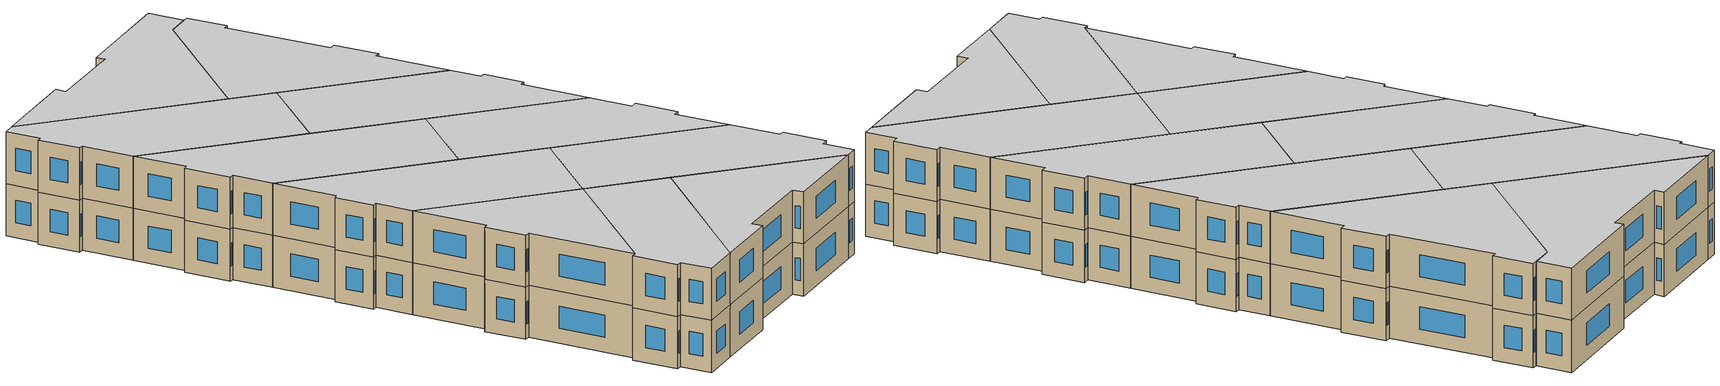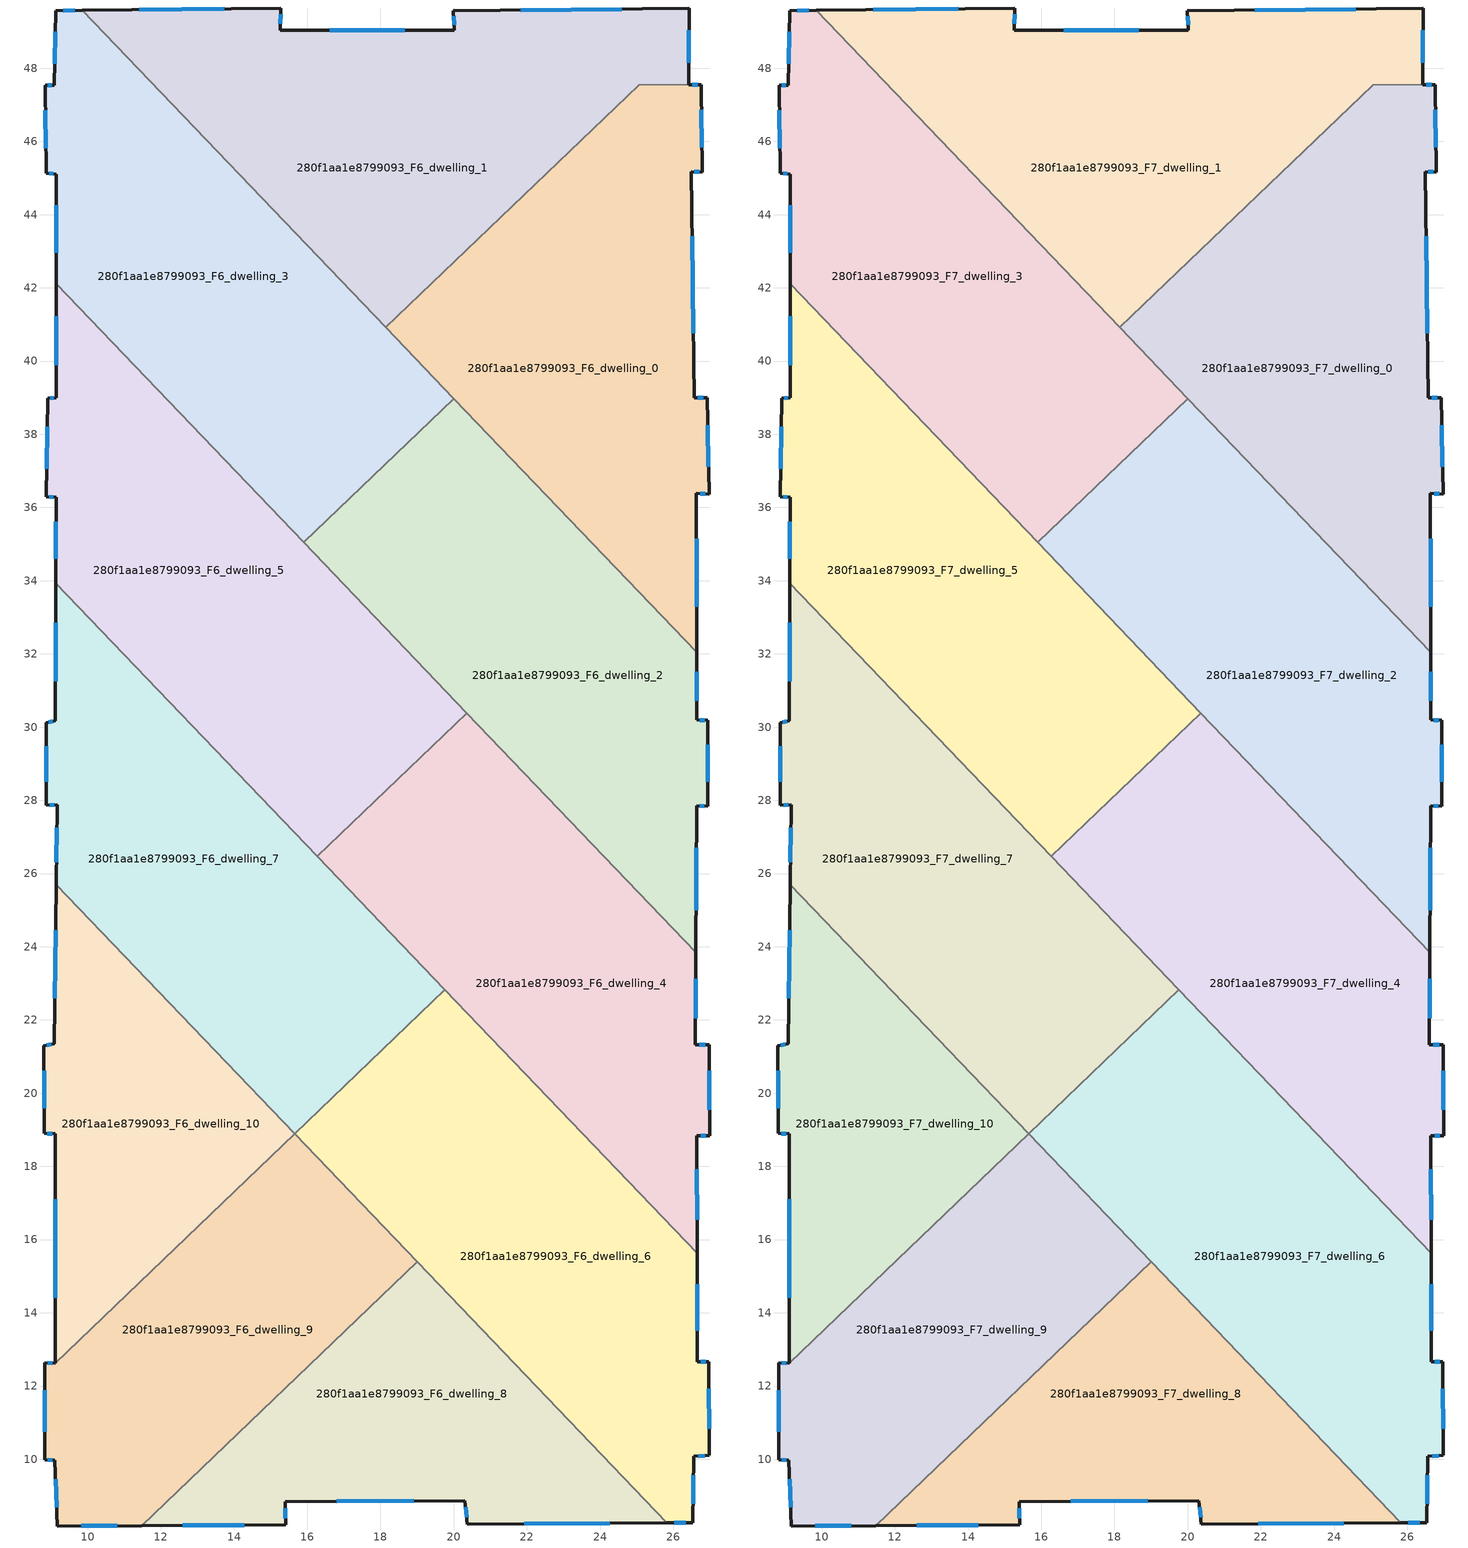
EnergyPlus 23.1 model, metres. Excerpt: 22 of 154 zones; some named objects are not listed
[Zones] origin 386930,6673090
280f1aa1e8799093_F6_dwelling_0
 floor to 280f1aa1e8799093_F5_dwelling_0 (EU_floor_Construction): 26.76,47.55 26.79,45.16 26.49,45.18 26.57,38.99 26.93,39 26.97,36.36 26.63,36.39 26.64,32.05 18.14,40.92 25.05,47.54 z18
 wall outside (EU_wall_Construction): 26.64,32.05 26.63,36.39 26.97,36.36 26.93,39 26.57,38.99 26.49,45.18 26.79,45.16 26.76,47.55 26.42,47.55 z18:21
 wall to 280f1aa1e8799093_F6_dwelling_1 (EU_wall_Construction): 26.42,47.55 25.05,47.54 18.14,40.92 z18:21
 wall to 280f1aa1e8799093_F6_dwelling_2 (EU_wall_Construction): 20.01,38.97 26.64,32.05 z18:21
 wall to 280f1aa1e8799093_F6_dwelling_3 (EU_wall_Construction): 18.14,40.92 20.01,38.97 z18:21
 window (EU_Window_Construction): 26.82,38.99 26.67,38.99 / 26.96,37.11 26.94,38.24 / 26.73,36.38 26.88,36.37 / 26.64,33.29 26.63,35.15 / 26.66,47.55 26.52,47.55 / 26.78,45.85 26.77,46.87 / 26.58,45.17 26.71,45.17 / 26.55,40.76 26.51,43.41 z18.86:20.14
280f1aa1e8799093_F6_dwelling_1
 floor to 280f1aa1e8799093_F5_dwelling_1 (EU_floor_Construction): 26.43,49.63 26.42,47.55 25.05,47.54 18.14,40.92 9.85,49.58 15.28,49.64 15.26,49.04 20.02,49.04 19.99,49.57 z18
 wall outside (EU_wall_Construction): 26.42,47.55 26.43,49.63 19.99,49.57 20.02,49.04 15.26,49.04 15.28,49.64 9.85,49.58 z18:21
 wall to 280f1aa1e8799093_F6_dwelling_3 (EU_wall_Construction): 9.85,49.58 18.14,40.92 z18:21
 window (EU_Window_Construction): 13.73,49.63 11.4,49.6 / 15.26,49.21 15.27,49.47 / 18.66,49.04 16.62,49.04 / 20,49.42 20.01,49.19 / 24.59,49.62 21.83,49.59 / 26.42,48.15 26.43,49.04 z18.86:20.14
280f1aa1e8799093_F6_dwelling_10
 floor to 280f1aa1e8799093_F5_dwelling_10 (EU_floor_Construction): 9.14,25.69 15.65,18.89 9.11,12.63 9.12,18.89 8.81,18.9 8.81,21.3 9.09,21.34 z18
 wall outside (EU_wall_Construction): 9.14,25.69 9.09,21.34 8.81,21.3 8.81,18.9 9.12,18.89 9.11,12.63 z18:21
 wall to 280f1aa1e8799093_F6_dwelling_7 (EU_wall_Construction): 15.65,18.89 9.14,25.69 z18:21
 wall to 280f1aa1e8799093_F6_dwelling_9 (EU_wall_Construction): 9.11,12.63 15.65,18.89 z18:21
 window (EU_Window_Construction): 9.01,21.33 8.89,21.31 / 9.13,24.45 9.1,22.59 / 9.11,17.1 9.11,14.42 / 8.9,18.9 9.03,18.89 / 8.81,20.62 8.81,19.59 z18.86:20.14
280f1aa1e8799093_F6_dwelling_2
 floor to 280f1aa1e8799093_F5_dwelling_2 (EU_floor_Construction): 26.64,32.05 26.64,30.2 26.95,30.19 26.94,27.84 26.63,27.85 26.62,23.85 15.9,35.04 20.01,38.97 z18
 wall outside (EU_wall_Construction): 26.62,23.85 26.63,27.85 26.94,27.84 26.95,30.19 26.64,30.2 26.64,32.05 z18:21
 wall to 280f1aa1e8799093_F6_dwelling_3 (EU_wall_Construction): 20.01,38.97 15.9,35.04 z18:21
 wall to 280f1aa1e8799093_F6_dwelling_4 (EU_wall_Construction): 20.36,30.39 26.62,23.85 z18:21
 wall to 280f1aa1e8799093_F6_dwelling_5 (EU_wall_Construction): 15.9,35.04 20.36,30.39 z18:21
 window (EU_Window_Construction): 26.62,24.99 26.63,26.71 / 26.64,30.72 26.64,31.52 / 26.86,30.19 26.73,30.19 / 26.94,28.51 26.94,29.52 / 26.72,27.85 26.85,27.84 z18.86:20.14
280f1aa1e8799093_F6_dwelling_3
 floor to 280f1aa1e8799093_F5_dwelling_3 (EU_floor_Construction): 9.85,49.58 20.01,38.97 15.9,35.04 9.14,42.11 9.15,45.11 8.87,45.13 8.84,47.53 9.09,47.54 9.12,49.57 z18
 wall outside (EU_wall_Construction): 9.85,49.58 9.12,49.57 9.09,47.54 8.84,47.53 8.87,45.13 9.15,45.11 9.14,42.11 z18:21
 wall to 280f1aa1e8799093_F6_dwelling_5 (EU_wall_Construction): 9.14,42.11 15.9,35.04 z18:21
 window (EU_Window_Construction): 8.84,46.85 8.86,45.82 / 9.02,47.54 8.91,47.53 / 9.12,48.99 9.1,48.12 / 9.65,49.58 9.33,49.57 / 9.14,44.25 9.14,42.96 / 8.95,45.12 9.07,45.12 z18.86:20.14
280f1aa1e8799093_F6_dwelling_4
 floor to 280f1aa1e8799093_F5_dwelling_4 (EU_floor_Construction): 26.62,23.85 26.61,21.33 26.98,21.32 26.99,18.84 26.65,18.83 26.65,15.62 16.27,26.47 20.36,30.38 z18
 wall outside (EU_wall_Construction): 26.65,15.62 26.65,18.83 26.99,18.84 26.98,21.32 26.61,21.33 26.62,23.85 z18:21
 wall to 280f1aa1e8799093_F6_dwelling_5 (EU_wall_Construction): 20.36,30.38 16.27,26.47 z18:21
 wall to 280f1aa1e8799093_F6_dwelling_6 (EU_wall_Construction): 19.76,22.82 26.65,15.62 z18:21
 wall to 280f1aa1e8799093_F6_dwelling_7 (EU_wall_Construction): 16.27,26.47 19.76,22.82 z18:21
 window (EU_Window_Construction): 26.65,16.54 26.65,17.92 / 26.61,22.05 26.61,23.13 / 26.87,21.32 26.71,21.33 / 26.99,19.55 26.98,20.61 / 26.74,18.83 26.89,18.84 z18.86:20.14
280f1aa1e8799093_F6_dwelling_5
 floor to 280f1aa1e8799093_F5_dwelling_5 (EU_floor_Construction): 9.14,42.11 20.36,30.38 16.27,26.47 9.13,33.92 9.14,36.28 8.87,36.3 8.91,38.98 9.14,39 z18
 wall outside (EU_wall_Construction): 9.14,42.11 9.14,39 8.91,38.98 8.87,36.3 9.14,36.28 9.13,33.92 z18:21
 wall to 280f1aa1e8799093_F6_dwelling_7 (EU_wall_Construction): 9.13,33.92 16.27,26.47 z18:21
 window (EU_Window_Construction): 8.9,38.21 8.88,37.06 / 9.08,38.99 8.98,38.98 / 9.14,41.22 9.14,39.89 / 9.14,35.6 9.13,34.6 / 8.95,36.29 9.06,36.28 z18.86:20.14
280f1aa1e8799093_F6_dwelling_6
 floor to 280f1aa1e8799093_F5_dwelling_6 (EU_floor_Construction): 26.65,15.62 26.65,12.66 26.97,12.66 26.98,10.11 26.55,10.08 26.54,8.26 25.83,8.26 15.65,18.89 19.76,22.82 z18
 wall outside (EU_wall_Construction): 25.83,8.26 26.54,8.26 26.55,10.08 26.98,10.11 26.97,12.66 26.65,12.66 26.65,15.62 z18:21
 wall to 280f1aa1e8799093_F6_dwelling_7 (EU_wall_Construction): 19.76,22.82 15.65,18.89 z18:21
 wall to 280f1aa1e8799093_F6_dwelling_8 (EU_wall_Construction): 19,15.39 25.83,8.26 z18:21
 wall to 280f1aa1e8799093_F6_dwelling_9 (EU_wall_Construction): 15.65,18.89 19,15.39 z18:21
 window (EU_Window_Construction): 26.54,8.78 26.55,9.56 / 26.03,8.26 26.33,8.26 / 26.65,13.5 26.65,14.77 / 26.88,12.66 26.74,12.66 / 26.98,10.84 26.97,11.93 / 26.68,10.09 26.86,10.1 z18.86:20.14
280f1aa1e8799093_F6_dwelling_7
 floor to 280f1aa1e8799093_F5_dwelling_7 (EU_floor_Construction): 9.13,33.92 19.76,22.82 15.65,18.89 9.14,25.69 9.17,27.88 8.88,27.87 8.87,30.12 9.12,30.18 z18
 wall outside (EU_wall_Construction): 9.13,33.92 9.12,30.18 8.87,30.12 8.88,27.87 9.17,27.88 9.14,25.69 z18:21
 window (EU_Window_Construction): 8.87,29.48 8.87,28.51 / 9.05,30.16 8.94,30.14 / 9.13,32.85 9.12,31.25 / 9.16,27.25 9.15,26.31 / 8.96,27.87 9.08,27.87 z18.86:20.14
280f1aa1e8799093_F6_dwelling_8
 floor to 280f1aa1e8799093_F5_dwelling_8 (EU_floor_Construction): 19,15.39 25.83,8.26 20.37,8.23 20.3,8.87 15.4,8.84 15.41,8.21 11.47,8.19 z18
 wall outside (EU_wall_Construction): 11.47,8.19 15.41,8.21 15.4,8.84 20.3,8.87 20.37,8.23 25.83,8.26 z18:21
 wall to 280f1aa1e8799093_F6_dwelling_9 (EU_wall_Construction): 19,15.39 11.47,8.19 z18:21
 window (EU_Window_Construction): 12.6,8.19 14.28,8.2 / 21.93,8.24 24.27,8.25 / 20.32,8.68 20.35,8.41 / 16.8,8.85 18.9,8.86 / 15.4,8.39 15.4,8.66 z18.86:20.14
280f1aa1e8799093_F6_dwelling_9
 floor to 280f1aa1e8799093_F5_dwelling_9 (EU_floor_Construction): 15.65,18.89 19,15.39 11.47,8.19 9.17,8.18 9.11,9.97 8.83,9.99 8.83,12.63 9.11,12.63 z18
 wall outside (EU_wall_Construction): 9.11,12.63 8.83,12.63 8.83,9.99 9.11,9.97 9.17,8.18 11.47,8.19 z18:21
 window (EU_Window_Construction): 9.03,12.63 8.91,12.63 / 9.83,8.18 10.81,8.18 / 9.12,9.46 9.15,8.69 / 8.91,9.99 9.03,9.98 / 8.83,11.88 8.83,10.75 z18.86:20.14
280f1aa1e8799093_F7_dwelling_0
 floor to 280f1aa1e8799093_F6_dwelling_0 (EU_floor_Construction): 26.76,47.55 26.79,45.16 26.49,45.18 26.57,38.99 26.93,39 26.97,36.36 26.63,36.39 26.64,32.05 18.14,40.92 25.05,47.54 z21
 wall outside (EU_wall_Construction): 26.64,32.05 26.63,36.39 26.97,36.36 26.93,39 26.57,38.99 26.49,45.18 26.79,45.16 26.76,47.55 26.42,47.55 z21:24
 wall to 280f1aa1e8799093_F7_dwelling_1 (EU_wall_Construction): 26.42,47.55 25.05,47.54 18.14,40.92 z21:24
 wall to 280f1aa1e8799093_F7_dwelling_2 (EU_wall_Construction): 20.01,38.97 26.64,32.05 z21:24
 wall to 280f1aa1e8799093_F7_dwelling_3 (EU_wall_Construction): 18.14,40.92 20.01,38.97 z21:24
 window (EU_Window_Construction): 26.82,38.99 26.67,38.99 / 26.96,37.11 26.94,38.24 / 26.73,36.38 26.88,36.37 / 26.64,33.29 26.63,35.15 / 26.66,47.55 26.52,47.55 / 26.78,45.85 26.77,46.87 / 26.58,45.17 26.71,45.17 / 26.55,40.76 26.51,43.41 z21.86:23.14
 ceiling to 280f1aa1e8799093_F8_dwelling_0 (EU_floor_Construction): 26.64,32.05 26.63,36.39 26.97,36.36 26.93,39 26.57,38.99 26.49,45.18 26.79,45.16 26.76,47.55 25.05,47.54 18.14,40.92 z24
280f1aa1e8799093_F7_dwelling_1
 floor to 280f1aa1e8799093_F6_dwelling_1 (EU_floor_Construction): 26.43,49.63 26.42,47.55 25.05,47.54 18.14,40.92 9.85,49.58 15.28,49.64 15.26,49.04 20.02,49.04 19.99,49.57 z21
 wall outside (EU_wall_Construction): 26.42,47.55 26.43,49.63 19.99,49.57 20.02,49.04 15.26,49.04 15.28,49.64 9.85,49.58 z21:24
 wall to 280f1aa1e8799093_F7_dwelling_3 (EU_wall_Construction): 9.85,49.58 18.14,40.92 z21:24
 window (EU_Window_Construction): 13.73,49.63 11.4,49.6 / 15.26,49.21 15.27,49.47 / 18.66,49.04 16.62,49.04 / 20,49.42 20.01,49.19 / 24.59,49.62 21.83,49.59 / 26.42,48.15 26.43,49.04 z21.86:23.14
 ceiling to 280f1aa1e8799093_F8_dwelling_1 (EU_floor_Construction): 26.42,47.55 26.43,49.63 19.99,49.57 20.02,49.04 15.26,49.04 15.28,49.64 9.85,49.58 18.14,40.92 25.05,47.54 z24
280f1aa1e8799093_F7_dwelling_10
 floor to 280f1aa1e8799093_F6_dwelling_10 (EU_floor_Construction): 9.14,25.69 15.65,18.89 9.11,12.63 9.12,18.89 8.81,18.9 8.81,21.3 9.09,21.34 z21
 wall outside (EU_wall_Construction): 9.14,25.69 9.09,21.34 8.81,21.3 8.81,18.9 9.12,18.89 9.11,12.63 z21:24
 wall to 280f1aa1e8799093_F7_dwelling_7 (EU_wall_Construction): 15.65,18.89 9.14,25.69 z21:24
 wall to 280f1aa1e8799093_F7_dwelling_9 (EU_wall_Construction): 9.11,12.63 15.65,18.89 z21:24
 window (EU_Window_Construction): 9.01,21.33 8.89,21.31 / 9.13,24.45 9.1,22.59 / 9.11,17.1 9.11,14.42 / 8.9,18.9 9.03,18.89 / 8.81,20.62 8.81,19.59 z21.86:23.14
 ceiling to 280f1aa1e8799093_F8_dwelling_10 (EU_floor_Construction): 15.65,18.89 9.14,25.69 9.09,21.34 8.81,21.3 8.81,18.9 9.12,18.89 9.11,12.63 z24
280f1aa1e8799093_F7_dwelling_2
 floor to 280f1aa1e8799093_F6_dwelling_2 (EU_floor_Construction): 26.64,32.05 26.64,30.2 26.95,30.19 26.94,27.84 26.63,27.85 26.62,23.85 15.9,35.04 20.01,38.97 z21
 wall outside (EU_wall_Construction): 26.62,23.85 26.63,27.85 26.94,27.84 26.95,30.19 26.64,30.2 26.64,32.05 z21:24
 wall to 280f1aa1e8799093_F7_dwelling_3 (EU_wall_Construction): 20.01,38.97 15.9,35.04 z21:24
 wall to 280f1aa1e8799093_F7_dwelling_4 (EU_wall_Construction): 20.36,30.39 26.62,23.85 z21:24
 wall to 280f1aa1e8799093_F7_dwelling_5 (EU_wall_Construction): 15.9,35.04 20.36,30.39 z21:24
 window (EU_Window_Construction): 26.62,24.99 26.63,26.71 / 26.64,30.72 26.64,31.52 / 26.86,30.19 26.73,30.19 / 26.94,28.51 26.94,29.52 / 26.72,27.85 26.85,27.84 z21.86:23.14
 ceiling to 280f1aa1e8799093_F8_dwelling_2 (EU_floor_Construction): 26.62,23.85 26.63,27.85 26.94,27.84 26.95,30.19 26.64,30.2 26.64,32.05 20.01,38.97 15.9,35.04 z24
280f1aa1e8799093_F7_dwelling_3
 floor to 280f1aa1e8799093_F6_dwelling_3 (EU_floor_Construction): 9.85,49.58 20.01,38.97 15.9,35.04 9.14,42.11 9.15,45.11 8.87,45.13 8.84,47.53 9.09,47.54 9.12,49.57 z21
 wall outside (EU_wall_Construction): 9.85,49.58 9.12,49.57 9.09,47.54 8.84,47.53 8.87,45.13 9.15,45.11 9.14,42.11 z21:24
 wall to 280f1aa1e8799093_F7_dwelling_5 (EU_wall_Construction): 9.14,42.11 15.9,35.04 z21:24
 window (EU_Window_Construction): 8.84,46.85 8.86,45.82 / 9.02,47.54 8.91,47.53 / 9.12,48.99 9.1,48.12 / 9.65,49.58 9.33,49.57 / 9.14,44.25 9.14,42.96 / 8.95,45.12 9.07,45.12 z21.86:23.14
 ceiling to 280f1aa1e8799093_F8_dwelling_3 (EU_floor_Construction): 20.01,38.97 9.85,49.58 9.12,49.57 9.09,47.54 8.84,47.53 8.87,45.13 9.15,45.11 9.14,42.11 15.9,35.04 z24
280f1aa1e8799093_F7_dwelling_4
 floor to 280f1aa1e8799093_F6_dwelling_4 (EU_floor_Construction): 26.62,23.85 26.61,21.33 26.98,21.32 26.99,18.84 26.65,18.83 26.65,15.62 16.27,26.47 20.36,30.38 z21
 wall outside (EU_wall_Construction): 26.65,15.62 26.65,18.83 26.99,18.84 26.98,21.32 26.61,21.33 26.62,23.85 z21:24
 wall to 280f1aa1e8799093_F7_dwelling_5 (EU_wall_Construction): 20.36,30.38 16.27,26.47 z21:24
 wall to 280f1aa1e8799093_F7_dwelling_6 (EU_wall_Construction): 19.76,22.82 26.65,15.62 z21:24
 wall to 280f1aa1e8799093_F7_dwelling_7 (EU_wall_Construction): 16.27,26.47 19.76,22.82 z21:24
 window (EU_Window_Construction): 26.65,16.54 26.65,17.92 / 26.61,22.05 26.61,23.13 / 26.87,21.32 26.71,21.33 / 26.99,19.55 26.98,20.61 / 26.74,18.83 26.89,18.84 z21.86:23.14
 ceiling to 280f1aa1e8799093_F8_dwelling_4 (EU_floor_Construction): 26.65,15.62 26.65,18.83 26.99,18.84 26.98,21.32 26.61,21.33 26.62,23.85 20.36,30.38 16.27,26.47 z24
280f1aa1e8799093_F7_dwelling_5
 floor to 280f1aa1e8799093_F6_dwelling_5 (EU_floor_Construction): 9.14,42.11 20.36,30.38 16.27,26.47 9.13,33.92 9.14,36.28 8.87,36.3 8.91,38.98 9.14,39 z21
 wall outside (EU_wall_Construction): 9.14,42.11 9.14,39 8.91,38.98 8.87,36.3 9.14,36.28 9.13,33.92 z21:24
 wall to 280f1aa1e8799093_F7_dwelling_7 (EU_wall_Construction): 9.13,33.92 16.27,26.47 z21:24
 window (EU_Window_Construction): 8.9,38.21 8.88,37.06 / 9.08,38.99 8.98,38.98 / 9.14,41.22 9.14,39.89 / 9.14,35.6 9.13,34.6 / 8.95,36.29 9.06,36.28 z21.86:23.14
 ceiling to 280f1aa1e8799093_F8_dwelling_5 (EU_floor_Construction): 20.36,30.38 9.14,42.11 9.14,39 8.91,38.98 8.87,36.3 9.14,36.28 9.13,33.92 16.27,26.47 z24
280f1aa1e8799093_F7_dwelling_6
 floor to 280f1aa1e8799093_F6_dwelling_6 (EU_floor_Construction): 26.65,15.62 26.65,12.66 26.97,12.66 26.98,10.11 26.55,10.08 26.54,8.26 25.83,8.26 15.65,18.89 19.76,22.82 z21
 wall outside (EU_wall_Construction): 25.83,8.26 26.54,8.26 26.55,10.08 26.98,10.11 26.97,12.66 26.65,12.66 26.65,15.62 z21:24
 wall to 280f1aa1e8799093_F7_dwelling_7 (EU_wall_Construction): 19.76,22.82 15.65,18.89 z21:24
 wall to 280f1aa1e8799093_F7_dwelling_8 (EU_wall_Construction): 19,15.39 25.83,8.26 z21:24
 wall to 280f1aa1e8799093_F7_dwelling_9 (EU_wall_Construction): 15.65,18.89 19,15.39 z21:24
 window (EU_Window_Construction): 26.54,8.78 26.55,9.56 / 26.03,8.26 26.33,8.26 / 26.65,13.5 26.65,14.77 / 26.88,12.66 26.74,12.66 / 26.98,10.84 26.97,11.93 / 26.68,10.09 26.86,10.1 z21.86:23.14
 ceiling to 280f1aa1e8799093_F8_dwelling_6 (EU_floor_Construction): 26.54,8.26 26.55,10.08 26.98,10.11 26.97,12.66 26.65,12.66 26.65,15.62 19.76,22.82 15.65,18.89 25.83,8.26 z24
280f1aa1e8799093_F7_dwelling_7
 floor to 280f1aa1e8799093_F6_dwelling_7 (EU_floor_Construction): 9.13,33.92 19.76,22.82 15.65,18.89 9.14,25.69 9.17,27.88 8.88,27.87 8.87,30.12 9.12,30.18 z21
 wall outside (EU_wall_Construction): 9.13,33.92 9.12,30.18 8.87,30.12 8.88,27.87 9.17,27.88 9.14,25.69 z21:24
 window (EU_Window_Construction): 8.87,29.48 8.87,28.51 / 9.05,30.16 8.94,30.14 / 9.13,32.85 9.12,31.25 / 9.16,27.25 9.15,26.31 / 8.96,27.87 9.08,27.87 z21.86:23.14
 ceiling to 280f1aa1e8799093_F8_dwelling_7 (EU_floor_Construction): 19.76,22.82 9.13,33.92 9.12,30.18 8.87,30.12 8.88,27.87 9.17,27.88 9.14,25.69 15.65,18.89 z24
280f1aa1e8799093_F7_dwelling_8
 floor to 280f1aa1e8799093_F6_dwelling_8 (EU_floor_Construction): 19,15.39 25.83,8.26 20.37,8.23 20.3,8.87 15.4,8.84 15.41,8.21 11.47,8.19 z21
 wall outside (EU_wall_Construction): 11.47,8.19 15.41,8.21 15.4,8.84 20.3,8.87 20.37,8.23 25.83,8.26 z21:24
 wall to 280f1aa1e8799093_F7_dwelling_9 (EU_wall_Construction): 19,15.39 11.47,8.19 z21:24
 window (EU_Window_Construction): 12.6,8.19 14.28,8.2 / 21.93,8.24 24.27,8.25 / 20.32,8.68 20.35,8.41 / 16.8,8.85 18.9,8.86 / 15.4,8.39 15.4,8.66 z21.86:23.14
 ceiling to 280f1aa1e8799093_F8_dwelling_8 (EU_floor_Construction): 25.83,8.26 19,15.39 11.47,8.19 15.41,8.21 15.4,8.84 20.3,8.87 20.37,8.23 z24
280f1aa1e8799093_F7_dwelling_9
 floor to 280f1aa1e8799093_F6_dwelling_9 (EU_floor_Construction): 15.65,18.89 19,15.39 11.47,8.19 9.17,8.18 9.11,9.97 8.83,9.99 8.83,12.63 9.11,12.63 z21
 wall outside (EU_wall_Construction): 9.11,12.63 8.83,12.63 8.83,9.99 9.11,9.97 9.17,8.18 11.47,8.19 z21:24
 window (EU_Window_Construction): 9.03,12.63 8.91,12.63 / 9.83,8.18 10.81,8.18 / 9.12,9.46 9.15,8.69 / 8.91,9.99 9.03,9.98 / 8.83,11.88 8.83,10.75 z21.86:23.14
 ceiling to 280f1aa1e8799093_F8_dwelling_9 (EU_floor_Construction): 19,15.39 15.65,18.89 9.11,12.63 8.83,12.63 8.83,9.99 9.11,9.97 9.17,8.18 11.47,8.19 z24
[Building]
EU S2 Campaign: North Axis=0; Terrain=City; Solar Distribution=FullExterior
[Site:Location]
Helsinki-Vantaa.AP: Latitude=60.317; Longitude=24.963; Time Zone=2; Elevation=54.6
[SizingPeriod:WeatherFileDays]
AnnualSizingPeriod: Begin Month=1; Begin Day of Month=1; End Month=12; End Day of Month=31; Day of Week for Start Day=Monday; Use Weather File Daylight Saving Period=No; Use Weather File Rain and Snow Indicators=No
[MATERIAL]
EU_InternalMass_Material: Roughness=MediumRough; Thickness=0.1; Conductivity=1; Density=1800; Specific Heat=900; Thermal Absorptance=0.9; Solar Absorptance=0.7; Visible Absorptance=0.7
[MATERIAL:NOMASS] Roughness=MediumRough; Thermal Absorptance=0.9; Solar Absorptance=0.7; Visible Absorptance=0.7
Name | Thermal Resistance
EU_wall_NoMass | 1.10183
EU_floor_NoMass | 1.70606
[WINDOWMATERIAL:SIMPLEGLAZINGSYSTEM]
EU_Window_SimpleGlazing: UFactor=3.11035; Solar Heat Gain Coefficient=0.8; Visible Transmittance=0.8
[CONSTRUCTION]
EU_wall_Construction: EU_wall_NoMass
EU_floor_Construction: EU_floor_NoMass
EU_Window_Construction: EU_Window_SimpleGlazing
EU_InternalMass_Construction: EU_InternalMass_Material
[ZONE] Type=1; Multiplier=1; Ceiling Height=autocalculate; Floor Area=autocalculate; Part of Total Floor Area=Yes
Name | Volume
280f1aa1e8799093_F6_dwelling_0; 280f1aa1e8799093_F7_dwelling_0 | 214.6875
280f1aa1e8799093_F6_dwelling_1; 280f1aa1e8799093_F7_dwelling_1 | 220.052
280f1aa1e8799093_F6_dwelling_10; 280f1aa1e8799093_F7_dwelling_10 | 130.581
280f1aa1e8799093_F6_dwelling_2; 280f1aa1e8799093_F7_dwelling_2 | 216.042
280f1aa1e8799093_F6_dwelling_3; 280f1aa1e8799093_F7_dwelling_3 | 218.72
280f1aa1e8799093_F6_dwelling_4; 280f1aa1e8799093_F7_dwelling_4 | 207.075
280f1aa1e8799093_F6_dwelling_5; 280f1aa1e8799093_F7_dwelling_5 | 227.642
280f1aa1e8799093_F6_dwelling_6; 280f1aa1e8799093_F7_dwelling_6 | 221.536
280f1aa1e8799093_F6_dwelling_7; 280f1aa1e8799093_F7_dwelling_7 | 213.204
280f1aa1e8799093_F6_dwelling_8; 280f1aa1e8799093_F7_dwelling_8 | 144.91
280f1aa1e8799093_F6_dwelling_9; 280f1aa1e8799093_F7_dwelling_9 | 159.262
[INTERNALMASS] Construction=EU_InternalMass_Construction
Name | Zone or ZoneList | Surface Area
280f1aa1e8799093_F6_dwelling_0_EU_InternalMass | 280f1aa1e8799093_F6_dwelling_0 | 71.5622
280f1aa1e8799093_F6_dwelling_1_EU_InternalMass | 280f1aa1e8799093_F6_dwelling_1 | 73.3507
280f1aa1e8799093_F6_dwelling_2_EU_InternalMass | 280f1aa1e8799093_F6_dwelling_2 | 72.0144
280f1aa1e8799093_F6_dwelling_3_EU_InternalMass | 280f1aa1e8799093_F6_dwelling_3 | 72.9069
280f1aa1e8799093_F6_dwelling_4_EU_InternalMass | 280f1aa1e8799093_F6_dwelling_4 | 69.0252
280f1aa1e8799093_F6_dwelling_5_EU_InternalMass | 280f1aa1e8799093_F6_dwelling_5 | 75.8806
280f1aa1e8799093_F6_dwelling_6_EU_InternalMass | 280f1aa1e8799093_F6_dwelling_6 | 73.8447
280f1aa1e8799093_F6_dwelling_7_EU_InternalMass | 280f1aa1e8799093_F6_dwelling_7 | 71.0675
280f1aa1e8799093_F6_dwelling_8_EU_InternalMass | 280f1aa1e8799093_F6_dwelling_8 | 48.3039
280f1aa1e8799093_F6_dwelling_9_EU_InternalMass | 280f1aa1e8799093_F6_dwelling_9 | 53.0879
280f1aa1e8799093_F6_dwelling_10_EU_InternalMass | 280f1aa1e8799093_F6_dwelling_10 | 43.5272
280f1aa1e8799093_F7_dwelling_0_EU_InternalMass | 280f1aa1e8799093_F7_dwelling_0 | 71.5622
280f1aa1e8799093_F7_dwelling_1_EU_InternalMass | 280f1aa1e8799093_F7_dwelling_1 | 73.3507
280f1aa1e8799093_F7_dwelling_2_EU_InternalMass | 280f1aa1e8799093_F7_dwelling_2 | 72.0144
280f1aa1e8799093_F7_dwelling_3_EU_InternalMass | 280f1aa1e8799093_F7_dwelling_3 | 72.9069
280f1aa1e8799093_F7_dwelling_4_EU_InternalMass | 280f1aa1e8799093_F7_dwelling_4 | 69.0252
280f1aa1e8799093_F7_dwelling_5_EU_InternalMass | 280f1aa1e8799093_F7_dwelling_5 | 75.8806
280f1aa1e8799093_F7_dwelling_6_EU_InternalMass | 280f1aa1e8799093_F7_dwelling_6 | 73.8447
280f1aa1e8799093_F7_dwelling_7_EU_InternalMass | 280f1aa1e8799093_F7_dwelling_7 | 71.0675
280f1aa1e8799093_F7_dwelling_8_EU_InternalMass | 280f1aa1e8799093_F7_dwelling_8 | 48.3039
280f1aa1e8799093_F7_dwelling_9_EU_InternalMass | 280f1aa1e8799093_F7_dwelling_9 | 53.0879
280f1aa1e8799093_F7_dwelling_10_EU_InternalMass | 280f1aa1e8799093_F7_dwelling_10 | 43.5272
[OTHEREQUIPMENT] Fuel Type=Electricity; Design Level Calculation Method=Watts/Area; Power per Zone Floor Area=1; Fraction Latent=0; Fraction Radiant=0; Fraction Lost=0; Carbon Dioxide Generation Rate=0; EndUse Subcategory=EU_Step8_InternalGains
Name | Zone or ZoneList or Space or SpaceList | Schedule
EU_Step8_InternalGain_280f1aa1e8799093_F6_dwelling_0_f000 | 280f1aa1e8799093_F6_dwelling_0 | EU_Step8_GainSchedule_280f1aa1e8799093_F6_dwelling_0_f000
EU_Step8_InternalGain_280f1aa1e8799093_F6_dwelling_1_f000 | 280f1aa1e8799093_F6_dwelling_1 | EU_Step8_GainSchedule_280f1aa1e8799093_F6_dwelling_1_f000
EU_Step8_InternalGain_280f1aa1e8799093_F6_dwelling_2_f000 | 280f1aa1e8799093_F6_dwelling_2 | EU_Step8_GainSchedule_280f1aa1e8799093_F6_dwelling_2_f000
EU_Step8_InternalGain_280f1aa1e8799093_F6_dwelling_3_f000 | 280f1aa1e8799093_F6_dwelling_3 | EU_Step8_GainSchedule_280f1aa1e8799093_F6_dwelling_3_f000
EU_Step8_InternalGain_280f1aa1e8799093_F6_dwelling_4_f000 | 280f1aa1e8799093_F6_dwelling_4 | EU_Step8_GainSchedule_280f1aa1e8799093_F6_dwelling_4_f000
EU_Step8_InternalGain_280f1aa1e8799093_F6_dwelling_5_f000 | 280f1aa1e8799093_F6_dwelling_5 | EU_Step8_GainSchedule_280f1aa1e8799093_F6_dwelling_5_f000
EU_Step8_InternalGain_280f1aa1e8799093_F6_dwelling_6_f000 | 280f1aa1e8799093_F6_dwelling_6 | EU_Step8_GainSchedule_280f1aa1e8799093_F6_dwelling_6_f000
EU_Step8_InternalGain_280f1aa1e8799093_F6_dwelling_7_f000 | 280f1aa1e8799093_F6_dwelling_7 | EU_Step8_GainSchedule_280f1aa1e8799093_F6_dwelling_7_f000
EU_Step8_InternalGain_280f1aa1e8799093_F6_dwelling_8_f000 | 280f1aa1e8799093_F6_dwelling_8 | EU_Step8_GainSchedule_280f1aa1e8799093_F6_dwelling_8_f000
EU_Step8_InternalGain_280f1aa1e8799093_F6_dwelling_9_f000 | 280f1aa1e8799093_F6_dwelling_9 | EU_Step8_GainSchedule_280f1aa1e8799093_F6_dwelling_9_f000
EU_Step8_InternalGain_280f1aa1e8799093_F6_dwelling_10_f000 | 280f1aa1e8799093_F6_dwelling_10 | EU_Step8_GainSchedule_280f1aa1e8799093_F6_dwelling_10_f000
EU_Step8_InternalGain_280f1aa1e8799093_F7_dwelling_0_f000 | 280f1aa1e8799093_F7_dwelling_0 | EU_Step8_GainSchedule_280f1aa1e8799093_F7_dwelling_0_f000
EU_Step8_InternalGain_280f1aa1e8799093_F7_dwelling_1_f000 | 280f1aa1e8799093_F7_dwelling_1 | EU_Step8_GainSchedule_280f1aa1e8799093_F7_dwelling_1_f000
EU_Step8_InternalGain_280f1aa1e8799093_F7_dwelling_2_f000 | 280f1aa1e8799093_F7_dwelling_2 | EU_Step8_GainSchedule_280f1aa1e8799093_F7_dwelling_2_f000
EU_Step8_InternalGain_280f1aa1e8799093_F7_dwelling_3_f000 | 280f1aa1e8799093_F7_dwelling_3 | EU_Step8_GainSchedule_280f1aa1e8799093_F7_dwelling_3_f000
EU_Step8_InternalGain_280f1aa1e8799093_F7_dwelling_4_f000 | 280f1aa1e8799093_F7_dwelling_4 | EU_Step8_GainSchedule_280f1aa1e8799093_F7_dwelling_4_f000
EU_Step8_InternalGain_280f1aa1e8799093_F7_dwelling_5_f000 | 280f1aa1e8799093_F7_dwelling_5 | EU_Step8_GainSchedule_280f1aa1e8799093_F7_dwelling_5_f000
EU_Step8_InternalGain_280f1aa1e8799093_F7_dwelling_6_f000 | 280f1aa1e8799093_F7_dwelling_6 | EU_Step8_GainSchedule_280f1aa1e8799093_F7_dwelling_6_f000
EU_Step8_InternalGain_280f1aa1e8799093_F7_dwelling_7_f000 | 280f1aa1e8799093_F7_dwelling_7 | EU_Step8_GainSchedule_280f1aa1e8799093_F7_dwelling_7_f000
EU_Step8_InternalGain_280f1aa1e8799093_F7_dwelling_8_f000 | 280f1aa1e8799093_F7_dwelling_8 | EU_Step8_GainSchedule_280f1aa1e8799093_F7_dwelling_8_f000
EU_Step8_InternalGain_280f1aa1e8799093_F7_dwelling_9_f000 | 280f1aa1e8799093_F7_dwelling_9 | EU_Step8_GainSchedule_280f1aa1e8799093_F7_dwelling_9_f000
EU_Step8_InternalGain_280f1aa1e8799093_F7_dwelling_10_f000 | 280f1aa1e8799093_F7_dwelling_10 | EU_Step8_GainSchedule_280f1aa1e8799093_F7_dwelling_10_f000
[ZONEVENTILATION:DESIGNFLOWRATE] Schedule=EU_AlwaysOn; Design Flow Rate Calculation Method=AirChanges/Hour; Air Changes per Hour=0.756316; Ventilation Type=Natural; Fan Pressure Rise=0; Fan Total Efficiency=1; Constant Term Coefficient=1; Temperature Term Coefficient=0; Velocity Term Coefficient=0; Velocity Squared Term Coefficient=0; Minimum Indoor Temperature=-100; Maximum Indoor Temperature=100; Delta Temperature=-100; Minimum Outdoor Temperature=-100; Maximum Outdoor Temperature=100; Maximum Wind Speed=40
Name | Zone or ZoneList or Space or SpaceList
EU_ConstantAir_280f1aa1e8799093_F6_dwelling_0 | 280f1aa1e8799093_F6_dwelling_0
EU_ConstantAir_280f1aa1e8799093_F6_dwelling_1 | 280f1aa1e8799093_F6_dwelling_1
EU_ConstantAir_280f1aa1e8799093_F6_dwelling_2 | 280f1aa1e8799093_F6_dwelling_2
EU_ConstantAir_280f1aa1e8799093_F6_dwelling_3 | 280f1aa1e8799093_F6_dwelling_3
EU_ConstantAir_280f1aa1e8799093_F6_dwelling_4 | 280f1aa1e8799093_F6_dwelling_4
EU_ConstantAir_280f1aa1e8799093_F6_dwelling_5 | 280f1aa1e8799093_F6_dwelling_5
EU_ConstantAir_280f1aa1e8799093_F6_dwelling_6 | 280f1aa1e8799093_F6_dwelling_6
EU_ConstantAir_280f1aa1e8799093_F6_dwelling_7 | 280f1aa1e8799093_F6_dwelling_7
EU_ConstantAir_280f1aa1e8799093_F6_dwelling_8 | 280f1aa1e8799093_F6_dwelling_8
EU_ConstantAir_280f1aa1e8799093_F6_dwelling_9 | 280f1aa1e8799093_F6_dwelling_9
EU_ConstantAir_280f1aa1e8799093_F6_dwelling_10 | 280f1aa1e8799093_F6_dwelling_10
EU_ConstantAir_280f1aa1e8799093_F7_dwelling_0 | 280f1aa1e8799093_F7_dwelling_0
EU_ConstantAir_280f1aa1e8799093_F7_dwelling_1 | 280f1aa1e8799093_F7_dwelling_1
EU_ConstantAir_280f1aa1e8799093_F7_dwelling_2 | 280f1aa1e8799093_F7_dwelling_2
EU_ConstantAir_280f1aa1e8799093_F7_dwelling_3 | 280f1aa1e8799093_F7_dwelling_3
EU_ConstantAir_280f1aa1e8799093_F7_dwelling_4 | 280f1aa1e8799093_F7_dwelling_4
EU_ConstantAir_280f1aa1e8799093_F7_dwelling_5 | 280f1aa1e8799093_F7_dwelling_5
EU_ConstantAir_280f1aa1e8799093_F7_dwelling_6 | 280f1aa1e8799093_F7_dwelling_6
EU_ConstantAir_280f1aa1e8799093_F7_dwelling_7 | 280f1aa1e8799093_F7_dwelling_7
EU_ConstantAir_280f1aa1e8799093_F7_dwelling_8 | 280f1aa1e8799093_F7_dwelling_8
EU_ConstantAir_280f1aa1e8799093_F7_dwelling_9 | 280f1aa1e8799093_F7_dwelling_9
EU_ConstantAir_280f1aa1e8799093_F7_dwelling_10 | 280f1aa1e8799093_F7_dwelling_10
[HVACTEMPLATE:ZONE:IDEALLOADSAIRSYSTEM] System Availability Schedule=EU_AlwaysOn; Maximum Heating Supply Air Temperature=50; Minimum Cooling Supply Air Temperature=13; Maximum Heating Supply Air Humidity Ratio=0.0156; Minimum Cooling Supply Air Humidity Ratio=0.0077; Heating Limit=NoLimit; Cooling Limit=NoLimit; Heating Availability Schedule=EU_AlwaysOn; Cooling Availability Schedule=EU_CoolingOff; Dehumidification Control Type=ConstantSensibleHeatRatio; Cooling Sensible Heat Ratio=0.7; Dehumidification Setpoint=60; Humidification Control Type=None; Humidification Setpoint=30; Outdoor Air Method=None; Outdoor Air Flow Rate per Person=0.00944; Outdoor Air Flow Rate per Zone Floor Area=0; Outdoor Air Flow Rate per Zone=0; Demand Controlled Ventilation Type=None; Outdoor Air Economizer Type=NoEconomizer; Heat Recovery Type=None; Sensible Heat Recovery Effectiveness=0.7; Latent Heat Recovery Effectiveness=0.65
Name | Template Thermostat
280f1aa1e8799093_F6_dwelling_0 | EU_HeatOnly_280f1aa1e8799093_F6_dwelling_0
280f1aa1e8799093_F6_dwelling_1 | EU_HeatOnly_280f1aa1e8799093_F6_dwelling_1
280f1aa1e8799093_F6_dwelling_2 | EU_HeatOnly_280f1aa1e8799093_F6_dwelling_2
280f1aa1e8799093_F6_dwelling_3 | EU_HeatOnly_280f1aa1e8799093_F6_dwelling_3
280f1aa1e8799093_F6_dwelling_4 | EU_HeatOnly_280f1aa1e8799093_F6_dwelling_4
280f1aa1e8799093_F6_dwelling_5 | EU_HeatOnly_280f1aa1e8799093_F6_dwelling_5
280f1aa1e8799093_F6_dwelling_6 | EU_HeatOnly_280f1aa1e8799093_F6_dwelling_6
280f1aa1e8799093_F6_dwelling_7 | EU_HeatOnly_280f1aa1e8799093_F6_dwelling_7
280f1aa1e8799093_F6_dwelling_8 | EU_HeatOnly_280f1aa1e8799093_F6_dwelling_8
280f1aa1e8799093_F6_dwelling_9 | EU_HeatOnly_280f1aa1e8799093_F6_dwelling_9
280f1aa1e8799093_F6_dwelling_10 | EU_HeatOnly_280f1aa1e8799093_F6_dwelling_10
280f1aa1e8799093_F7_dwelling_0 | EU_HeatOnly_280f1aa1e8799093_F7_dwelling_0
280f1aa1e8799093_F7_dwelling_1 | EU_HeatOnly_280f1aa1e8799093_F7_dwelling_1
280f1aa1e8799093_F7_dwelling_2 | EU_HeatOnly_280f1aa1e8799093_F7_dwelling_2
280f1aa1e8799093_F7_dwelling_3 | EU_HeatOnly_280f1aa1e8799093_F7_dwelling_3
280f1aa1e8799093_F7_dwelling_4 | EU_HeatOnly_280f1aa1e8799093_F7_dwelling_4
280f1aa1e8799093_F7_dwelling_5 | EU_HeatOnly_280f1aa1e8799093_F7_dwelling_5
280f1aa1e8799093_F7_dwelling_6 | EU_HeatOnly_280f1aa1e8799093_F7_dwelling_6
280f1aa1e8799093_F7_dwelling_7 | EU_HeatOnly_280f1aa1e8799093_F7_dwelling_7
280f1aa1e8799093_F7_dwelling_8 | EU_HeatOnly_280f1aa1e8799093_F7_dwelling_8
280f1aa1e8799093_F7_dwelling_9 | EU_HeatOnly_280f1aa1e8799093_F7_dwelling_9
280f1aa1e8799093_F7_dwelling_10 | EU_HeatOnly_280f1aa1e8799093_F7_dwelling_10
[SIZING:ZONE] Zone Cooling Design Supply Air Temperature Input Method=SupplyAirTemperature; Zone Cooling Design Supply Air Temperature=13; Zone Heating Design Supply Air Temperature Input Method=SupplyAirTemperature; Zone Heating Design Supply Air Temperature=50; Zone Cooling Design Supply Air Humidity Ratio=0.008; Zone Heating Design Supply Air Humidity Ratio=0.008; Cooling Design Air Flow Method=DesignDay; Cooling Design Air Flow Rate=0; Cooling Minimum Air Flow per Zone Floor Area=0.000762; Cooling Minimum Air Flow=0; Cooling Minimum Air Flow Fraction=0.2; Heating Design Air Flow Method=DesignDay; Heating Design Air Flow Rate=0; Heating Maximum Air Flow per Zone Floor Area=0.002032; Heating Maximum Air Flow=0.141576; Heating Maximum Air Flow Fraction=0.3; Account for Dedicated Outdoor Air System=No; Dedicated Outdoor Air System Control Strategy=NeutralSupplyAir; Dedicated Outdoor Air Low Setpoint Temperature for Design=autosize; Dedicated Outdoor Air High Setpoint Temperature for Design=autosize; Zone Load Sizing Method=Sensible Load Only No Latent Load; Zone Latent Cooling Design Supply Air Humidity Ratio Input Method=HumidityRatioDifference; Zone Cooling Design Supply Air Humidity Ratio Difference=0.005; Zone Latent Heating Design Supply Air Humidity Ratio Input Method=HumidityRatioDifference; Zone Humidification Design Supply Air Humidity Ratio Difference=0.005
280f1aa1e8799093_F6_dwelling_0; 280f1aa1e8799093_F6_dwelling_1; 280f1aa1e8799093_F6_dwelling_2; 280f1aa1e8799093_F6_dwelling_3; 280f1aa1e8799093_F6_dwelling_4; 280f1aa1e8799093_F6_dwelling_5; 280f1aa1e8799093_F6_dwelling_6; 280f1aa1e8799093_F6_dwelling_7; 280f1aa1e8799093_F6_dwelling_8; 280f1aa1e8799093_F6_dwelling_9; 280f1aa1e8799093_F6_dwelling_10; 280f1aa1e8799093_F7_dwelling_0; 280f1aa1e8799093_F7_dwelling_1; 280f1aa1e8799093_F7_dwelling_2; 280f1aa1e8799093_F7_dwelling_3; 280f1aa1e8799093_F7_dwelling_4; 280f1aa1e8799093_F7_dwelling_5; 280f1aa1e8799093_F7_dwelling_6; 280f1aa1e8799093_F7_dwelling_7; 280f1aa1e8799093_F7_dwelling_8; 280f1aa1e8799093_F7_dwelling_9; 280f1aa1e8799093_F7_dwelling_10
[SCHEDULE:CONSTANT]
Name | Hourly Value
EU_AlwaysOn | 1
EU_CoolingOff | 0
[SCHEDULE:FILE] Column Number=1; Rows to Skip at Top=0; Number of Hours of Data=8760; Column Separator=Comma; Interpolate to Timestep=No; Minutes per Item=60; Adjust Schedule for Daylight Savings=Yes
Name | File
EU_Step8_GainSchedule_280f1aa1e8799093_F6_dwelling_0_f000 | ../../schedules/280f1aa1e8799093/280f1aa1e8799093_F6_dwelling_0_f000_gain.csv
EU_Step8_GainSchedule_280f1aa1e8799093_F6_dwelling_1_f000 | ../../schedules/280f1aa1e8799093/280f1aa1e8799093_F6_dwelling_1_f000_gain.csv
EU_Step8_GainSchedule_280f1aa1e8799093_F6_dwelling_2_f000 | ../../schedules/280f1aa1e8799093/280f1aa1e8799093_F6_dwelling_2_f000_gain.csv
EU_Step8_GainSchedule_280f1aa1e8799093_F6_dwelling_3_f000 | ../../schedules/280f1aa1e8799093/280f1aa1e8799093_F6_dwelling_3_f000_gain.csv
EU_Step8_GainSchedule_280f1aa1e8799093_F6_dwelling_4_f000 | ../../schedules/280f1aa1e8799093/280f1aa1e8799093_F6_dwelling_4_f000_gain.csv
EU_Step8_GainSchedule_280f1aa1e8799093_F6_dwelling_5_f000 | ../../schedules/280f1aa1e8799093/280f1aa1e8799093_F6_dwelling_5_f000_gain.csv
EU_Step8_GainSchedule_280f1aa1e8799093_F6_dwelling_6_f000 | ../../schedules/280f1aa1e8799093/280f1aa1e8799093_F6_dwelling_6_f000_gain.csv
EU_Step8_GainSchedule_280f1aa1e8799093_F6_dwelling_7_f000 | ../../schedules/280f1aa1e8799093/280f1aa1e8799093_F6_dwelling_7_f000_gain.csv
EU_Step8_GainSchedule_280f1aa1e8799093_F6_dwelling_8_f000 | ../../schedules/280f1aa1e8799093/280f1aa1e8799093_F6_dwelling_8_f000_gain.csv
EU_Step8_GainSchedule_280f1aa1e8799093_F6_dwelling_9_f000 | ../../schedules/280f1aa1e8799093/280f1aa1e8799093_F6_dwelling_9_f000_gain.csv
EU_Step8_GainSchedule_280f1aa1e8799093_F6_dwelling_10_f000 | ../../schedules/280f1aa1e8799093/280f1aa1e8799093_F6_dwelling_10_f000_gain.csv
EU_Step8_GainSchedule_280f1aa1e8799093_F7_dwelling_0_f000 | ../../schedules/280f1aa1e8799093/280f1aa1e8799093_F7_dwelling_0_f000_gain.csv
EU_Step8_GainSchedule_280f1aa1e8799093_F7_dwelling_1_f000 | ../../schedules/280f1aa1e8799093/280f1aa1e8799093_F7_dwelling_1_f000_gain.csv
EU_Step8_GainSchedule_280f1aa1e8799093_F7_dwelling_2_f000 | ../../schedules/280f1aa1e8799093/280f1aa1e8799093_F7_dwelling_2_f000_gain.csv
EU_Step8_GainSchedule_280f1aa1e8799093_F7_dwelling_3_f000 | ../../schedules/280f1aa1e8799093/280f1aa1e8799093_F7_dwelling_3_f000_gain.csv
EU_Step8_GainSchedule_280f1aa1e8799093_F7_dwelling_4_f000 | ../../schedules/280f1aa1e8799093/280f1aa1e8799093_F7_dwelling_4_f000_gain.csv
EU_Step8_GainSchedule_280f1aa1e8799093_F7_dwelling_5_f000 | ../../schedules/280f1aa1e8799093/280f1aa1e8799093_F7_dwelling_5_f000_gain.csv
EU_Step8_GainSchedule_280f1aa1e8799093_F7_dwelling_6_f000 | ../../schedules/280f1aa1e8799093/280f1aa1e8799093_F7_dwelling_6_f000_gain.csv
EU_Step8_GainSchedule_280f1aa1e8799093_F7_dwelling_7_f000 | ../../schedules/280f1aa1e8799093/280f1aa1e8799093_F7_dwelling_7_f000_gain.csv
EU_Step8_GainSchedule_280f1aa1e8799093_F7_dwelling_8_f000 | ../../schedules/280f1aa1e8799093/280f1aa1e8799093_F7_dwelling_8_f000_gain.csv
EU_Step8_GainSchedule_280f1aa1e8799093_F7_dwelling_9_f000 | ../../schedules/280f1aa1e8799093/280f1aa1e8799093_F7_dwelling_9_f000_gain.csv
EU_Step8_GainSchedule_280f1aa1e8799093_F7_dwelling_10_f000 | ../../schedules/280f1aa1e8799093/280f1aa1e8799093_F7_dwelling_10_f000_gain.csv
